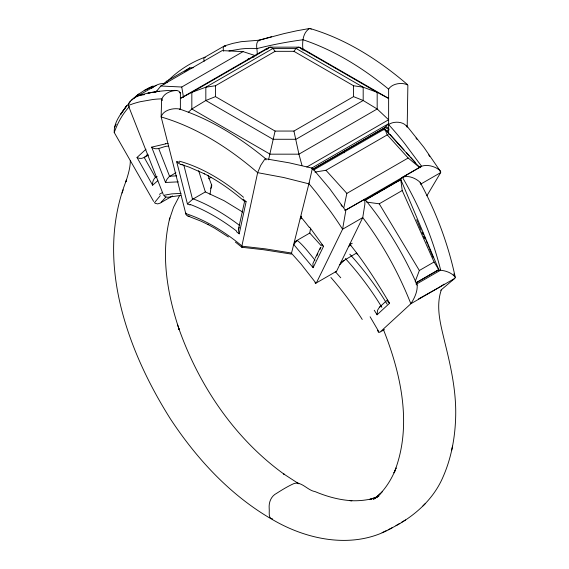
<?xml version="1.0" encoding="UTF-8"?>
<svg xmlns="http://www.w3.org/2000/svg" width="569" height="569" viewBox="0 0 569 569"><rect width="100%" height="100%" fill="white"/><g stroke="black" fill="none" stroke-linecap="round" stroke-linejoin="round"><path stroke-width="0.85" d="M130.329 160.444C130.351 167.805 128.039 174.889 125.863 181.845L126.467 179.953M185.899 213.105L185.843 213.837L161.162 116.958C162.954 110.123 173.204 107.74 179.498 109.042C211.199 119.561 240.04 137.627 265.695 158.801L266.015 159.96M398.94 180.878C403.585 172.869 415.107 177.386 420.199 182.429C436.267 212.187 448.208 244.172 455.257 277.259L454.773 278.39L440.762 290.24M210.032 194.392L211.455 184.52M294.358 241.953L309.778 233.048L310.432 228.987M239.264 227.223L238.383 230.161L239.208 233.845L246.121 201.689L243.098 199.043M388.129 529.732C411.565 518.772 432.853 501.012 443.116 476.772C451.907 456.743 455.577 434.723 455.733 412.938C455.812 388.99 450.563 365.469 444.83 342.346C440.883 325.39 435.441 307.352 441.21 290.183M451.665 450.285L452.497 446.16M343.861 207.564L346.862 193.396L408.165 158.004L419.609 167.492L345.276 210.409M387.596 300.155L387.923 301.819L389.559 303.27L377.076 314.778L374.246 310.233M238.475 229.101L244.741 200.708M388.627 134.291L388.627 89.162C391.927 83.458 402.482 81.879 407.873 85.165L407.184 127.257C404.239 121.304 393.542 120.87 388.627 124.597A211.796 122.285 60 0 1 404.58 143.395L421.558 166.219L420.007 167.727M188.254 112.363L191.831 108.992L205.829 100.5L215.459 96.63L275.083 131.055L268.554 159.811M178.31 181.845L165.522 182.478L166.824 179.527L168.837 176.966L175.857 172.713M300.802 216.49L301.399 216.903M321.926 244.386L322.146 245.488L323.526 246.356L313.114 267.693L293.739 244.514M126.297 180.501C94.753 260.446 126.83 349.707 170.252 418.642C197.187 459.652 231.732 496.886 274.905 520.976C310.02 540.87 355.668 549.241 392.169 527.776M291.228 253.852L291.463 253.269L301.072 264.052L316.101 283.298L315.446 283.469L315.041 282.573M123.16 189.804L122.1 193.047M130.5 101.346C123.622 110.208 113.636 120.77 114.234 132.492L153.616 201.39M114.234 132.492C117.641 123.004 122.499 113.892 129.497 106.559M382.453 491.616L377.916 496.083C385.256 489.02 390.846 480.3 394.858 470.983L394.104 472.768C412.646 426.594 401.287 374.502 383.556 329.935M415.192 281.527L419.353 270.495L434.069 261.996L402.226 190.53L400.74 179.406L399.815 179.79M340.98 262.188L356.471 253.113M394.104 472.768L396.095 467.953L395.355 469.724M349.779 244.172C364.338 262.11 377.482 282.949 389.559 303.27M315.155 258.269L320.368 247.6M316.819 255.908L317.851 253.795M319.913 249.571L320.944 247.458M114.511 127.228L116.211 124.255M384.132 130.194L384.772 128.957L419.609 167.492M311.997 168.837L312.409 168.182L329.565 188.531L345.781 210.807L342.581 229.229L316.407 282.871L336.571 271.235L362.745 217.586L364.871 204.25L364.843 199.235L344.921 210.466L345.639 210.317M179.648 195.544L173.552 207.244L169.299 219.89L169.811 217.984C160.536 254.976 167.258 294.024 179.207 329.6L178.943 328.825C199.228 386.031 234.99 438.955 284.614 474.582L283.689 473.956L298.86 483.814M426.878 195.779L440.676 172.592L440.662 171.674L423.969 147.428L406.451 125.465M205.146 57.384C203.368 57.149 203.887 60.172 204.171 61.239M275.083 131.055L293.931 131.055L353.548 96.63L363.186 100.5L377.176 108.992L298.931 154.171L270.076 154.171L191.831 108.992L191.831 92.334L205.829 87.206L215.459 85.748L275.083 51.331L293.931 51.331L296.022 48.429L298.931 47.156L303 48.984L388.627 98.423L377.176 92.334L298.931 47.156L270.076 47.156L266.015 48.984L180.38 98.423L191.831 92.334L270.076 47.156L272.992 48.429L296.022 48.429L363.186 87.206L377.176 92.334L377.176 108.992L388.627 119.775L306.819 167.009M160.266 195.636L154.505 202.671L155.209 203.304L157.705 203.908L160.458 203.019L165.878 197.109M190.167 204.982L187.436 203.958L192.542 199.314L183.787 164.925M407.44 84.546C379.11 60.257 346.727 39.439 310.745 28.72L309.671 28.464L296.783 30.776L284.13 33.578L259.236 40.193L241.028 41.708L232.714 43.408L224.712 45.819C222.671 46.58 223.112 49.503 223.653 51.146M339.793 264.642L344.209 260.332M155.942 91.993L160.842 86.004L222.152 50.605L243.055 51.623L256.014 55.847M384.295 128.359L385.163 127.42L388.926 129.725M157.826 180.672L152.62 185.188L137.022 157.471L145.998 149.213M383.485 128.829L388.627 123.686L311.407 168.268M422.952 505.933L425.377 503.537M211.063 177.286L208.61 178.787M336.293 271.626L335.369 271.712M380.661 493.337L374.459 498.615L378.122 496.125L373.435 499.255L377.226 497.014M259.741 40.762L259.236 40.193C254.272 42.959 258.127 50.556 257.017 54.78M147.52 154.178C145.187 157.905 140.884 159.733 137.022 157.471M314.38 260.417L312.907 263.518L313.114 267.693M168.317 80.421C178.687 70.222 191.205 62.263 204.868 57.27M387.091 300.24L379.715 306.99L381.251 306.101M443.948 284.166L443.429 284.621M131.695 100.165C137.883 94.12 145.159 89.369 153.182 86.147L144.17 90.485M133.793 98.337L138.772 94.07L135.927 96.325M156.767 176.447C153.979 177.99 152.179 181.44 152.62 185.188M163.324 83.885L166.788 81.147L189.776 67.875L193.318 67.754M151.596 88.302C155.309 85.457 160.166 82.59 164.989 83.856M314.501 260.317L314.934 260.033M297.196 240.374C303.483 245.317 309.337 253.411 314.963 260.019M184.854 71.552L189.776 67.875M443.123 284.856L438.671 287.658M379.523 307.111L377.553 310.24L377.076 314.778M436.167 271.193L438.82 269.734L400.74 179.406L364.722 200.203M401.75 522.186L405.541 519.945M395.988 525.621L399.787 523.38M163.26 194.456L128.338 105.535C128.459 101.14 133.11 98.665 136.468 96.702L156.055 85.386M204.349 57.505L224.008 46.16M154.64 92.306L157.03 90.926M160.842 86.004L181.746 87.021L243.055 51.623M148.552 154.967L144.206 157.478L155.536 177.556L157.072 176.667M161.326 202.415L172.528 195.949M192.699 199.221L205.352 191.917L224.001 200.658L242.7 212.073M312.666 169.278L385.163 127.42M313.135 169.178L385.313 127.506L386.82 126.944L388.904 128.871M313.498 170.103L384.772 128.957L387.261 134.881L408.165 158.004M386.963 131.076L388.968 129.917M314.92 172.087L325.959 170.28L387.261 134.881M300.197 218.937L301.641 218.105M364.558 200.146L401.01 179.1M365.198 200.224L400.455 179.868M366.628 202.095L379.231 203.802L402.226 190.53M348.74 246.299L350.981 245.004M416.437 282.509L437.895 270.119C444.09 270.133 451.445 272.202 455.257 277.259M415.832 283.006L438.82 269.734L434.069 261.996M438.222 287.914L418.549 298.917M454.773 278.39L410.861 303.746L380.021 332.104L384.445 329.551M376.102 497.541L378.933 496.004M382.091 532.655L386.116 530.699M147.335 88.899L153.182 86.147M136.468 96.702C146.354 92.519 157.264 91.332 167.883 90.492C171.653 91.453 178.076 88.451 180.38 92.854L180.38 109.525M378.627 496.225L369.466 499.575L376.543 497.455C367.951 500.215 358.84 501.147 349.85 500.635L351.891 500.727C339.181 499.973 326.748 496.524 315.055 491.588C307.694 490.521 301.563 481.132 294.024 483.529C287.985 486.211 282.309 489.689 276.754 493.252C271.036 496.111 268.675 502.342 269.187 508.423C269.67 511.751 267.786 518.651 272.594 518.935M309.671 28.464C302.303 32.76 302.16 43.066 303 50.449M165.522 182.478L151.667 147.136L165.465 143.914M258.539 40.392L271.648 36.736M139.917 95.279L144.576 94.639M228.951 50.975L241.057 48.962A211.796 122.285 60 0 1 257.003 48.571A341.471 278.81 0 0 1 303.007 39.752C334.472 50.207 363.107 68.223 388.627 89.162M168.317 146.119C162.45 146.069 157.001 151.347 151.71 147.165M159.377 91.232L147.947 93.138L151.141 92.605M169.804 176.212L176.568 175.864M182.322 164.59C180.266 165.202 172.997 159.718 179.655 162.421M246.085 201.689L244.556 201.412M180.8 195.437L167.691 197.279L165.28 196.76L163.673 195.323L171.767 193.873L181.063 193.375M176.71 90.556C169.349 90.464 160.124 95.272 161.56 103.693C161.376 108.117 161.219 112.534 161.162 116.958C197.109 127.477 229.478 148.338 257.643 172.663L283.639 177.507L309.088 183.887A231.725 133.786 60 0 1 317.907 194.683L330.61 211.576A236.057 136.29 60 0 1 342.588 229.222L362.745 217.586C382.717 243.866 398.72 273.07 410.861 303.746C414.417 298.312 417.603 291.669 417.191 285.062C403.762 254.236 386.18 225.232 364.843 199.235M267.771 48.984L266.015 48.984L266.015 49.716M301.236 48.984L303 48.984M252.167 57.007L253.909 57.085M248.169 58.756L249.428 58.813M293.931 51.331L353.548 85.748L363.186 87.206L363.186 100.5L296.022 139.277L272.992 139.277L205.829 100.5L205.829 87.206L272.992 48.429L275.083 51.331M224.712 45.819L225.765 46.523M291.221 254.073L263.582 249.727L241.932 247.287L235.338 242.053M180.601 164.341L189.072 167.108L204.655 173.908L204.129 173.623C218.745 181.098 232.159 190.722 244.563 201.426L244.585 201.447M187.948 216.035L201.184 221.241L208.098 224.599M297.665 482.875L298.547 483.394M207.578 224.321L214.541 228.126L228.439 237.003M236.469 231.711L239.208 233.845M179.498 109.042L180.153 109.653M309.778 233.048L321.321 245.886M386.984 131.069L388.741 133.018M389.921 134.312L404.011 149.903M406.366 152.499L409.296 155.75M410.477 157.051L415.171 162.243M418.699 166.141L419.872 167.442M343.363 151.553L344.48 152.791M325.959 170.28L346.862 193.396M356.4 253.29L357.218 254.215M335.269 271.584L340.76 277.8M440.271 170.792C435.555 166.447 427.696 164.185 421.558 166.219L402.404 177.279C419.31 206.298 432.561 237.522 440.655 270.147L416.131 284.308L417.191 285.062M416.003 138.047L417.084 139.426M309.636 227.152L323.526 246.356M341.037 204.968L342.019 206.334M310.745 28.72L311.122 29.311M370.113 316.791L379.253 332.431L378.214 331.926L377.667 330.297M379.231 203.802L419.353 270.495M416.65 219.726L417.546 221.846M417.838 222.557L419.929 227.508M420.057 227.806L421.081 230.246M421.771 231.875L422.795 234.314M423.485 235.943L424.517 238.383M422.724 232.607L423.407 234.236M424.431 236.683L425.456 239.129M426.138 240.758L427.163 243.205M427.845 244.834L428.87 247.273M429.552 248.909L433.315 257.871M158.609 148.31L169.59 176.333M207.877 175.174L211.348 184.235M420.199 182.429L420.512 184.235L440.676 172.592A236.057 136.29 60 0 0 440.036 171.589M177.407 324.266L179.207 329.6M198.638 170.622L205.352 191.917M162.307 100.571L161.831 98.871A231.725 133.786 60 0 0 153.011 99.483L140.308 101.709A236.057 136.29 60 0 0 128.331 105.521M301.983 165.451L298.931 154.171L293.931 131.055M176.653 161.582L187.436 203.958M453.799 273.881L454.133 275.389M166.788 81.147L167.08 82.804M181.746 87.021L183.51 97.363M353.548 85.748L353.548 96.63M215.459 85.748L215.459 96.63M301.243 217.778A4.417 1.451 -46.5 0 1 301.435 216.156M293.938 244.4A4.41 1.159 -46.5 0 1 297.096 240.787M345.369 258.504A203.282 129.54 51.5 0 1 381.842 307.31M352.275 243.255A4.616 0.526 -24.6 0 1 349.956 244.08M179.278 92.761A211.796 122.285 60 0 1 180.373 92.818M428.699 154.946A236.057 136.29 60 0 1 429.723 156.39M192.621 198.624A205.046 118.9 60.3 0 1 239.677 225.516M189.754 216.17A4.58 3.919 -43.5 0 1 185.736 213.887M242.7 246.669A4.58 0.839 -68.6 0 1 242.174 247.238M241.797 247.124A4.58 0.839 -68.6 0 1 241.789 246.27M211.604 184.47A4.531 4.125 -52.5 0 1 210.822 188.353M159.455 194.349A190.487 89.646 58.2 0 1 162.314 192.628M330.909 277.48A190.487 104.788 51.4 0 1 362.24 319.451M185.793 213.588A187.279 108.309 60.1 0 1 241.896 245.915M190.096 204.392A200.423 116.225 60.3 0 1 236.576 231.05M179.406 161.183A186.362 107.769 59.8 0 1 243.511 197.279M165.401 143.765A208.702 120.116 60 0 1 168.09 143.402M349.807 254.201A207.642 132.15 51.7 0 1 387.112 304.152M301.157 217.287A208.702 119.753 59.8 0 1 309.358 227.508M309.131 182.805L291.541 253.034L265.31 248.852L241.846 246.171L257.643 172.663L260.702 165.359L264.834 159.1L265.695 158.801L289.244 162.834L312.409 168.182L309.131 182.805M122.691 111.396L120.784 114.227L126.631 105.763L122.691 111.396"/></g></svg>
